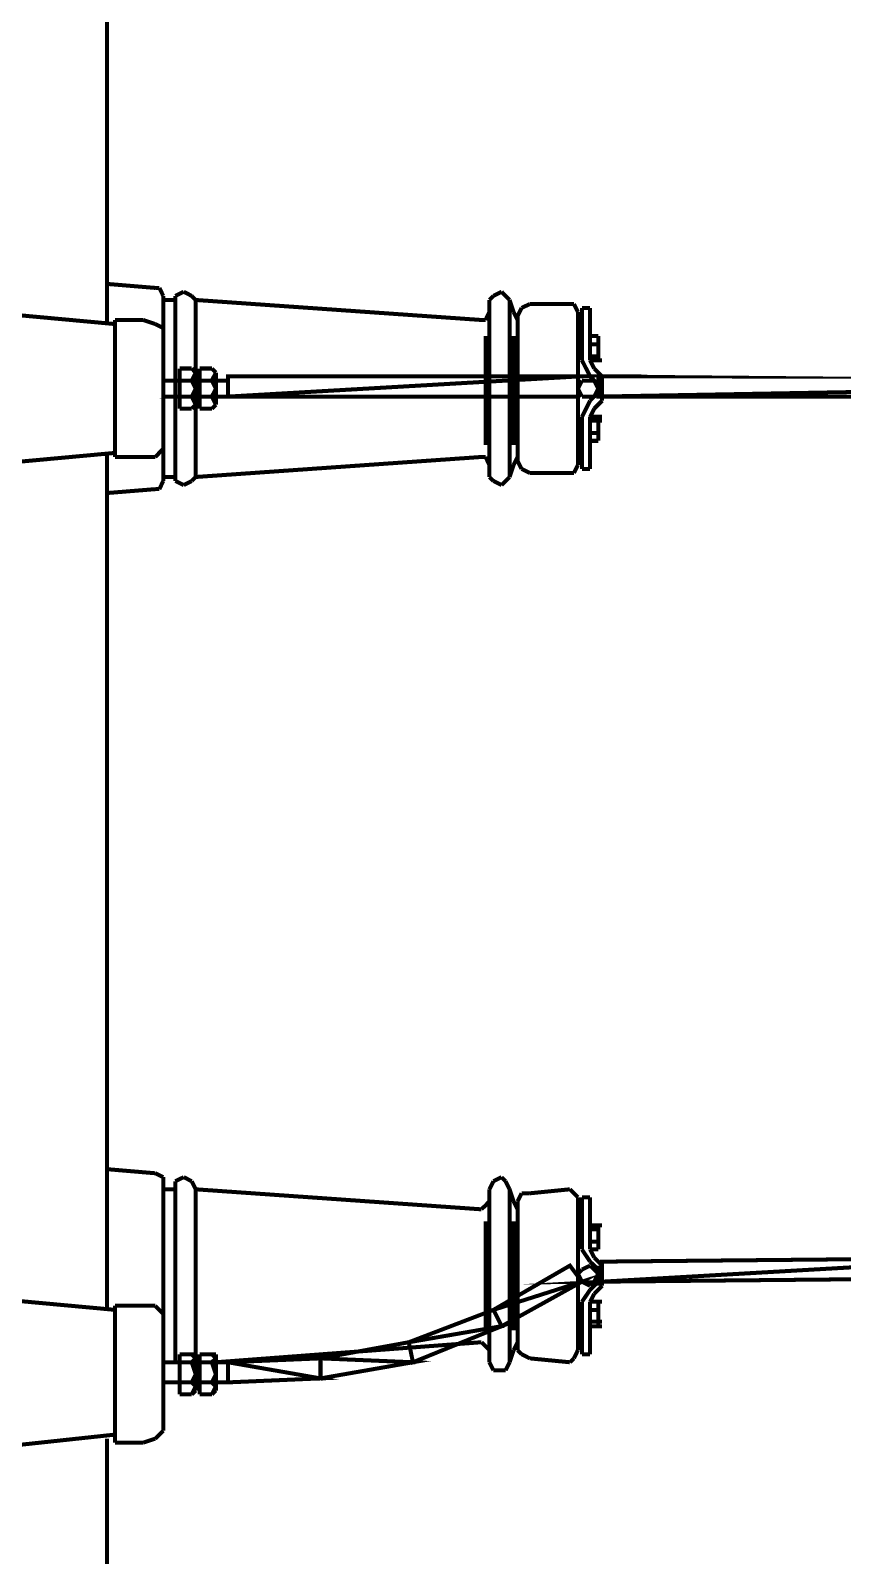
# Model space of a CAD drawing. Header units: metres. Extents: x -593 to 248, y 430 to 1024.
# Drawn here: x -528.88 to -520.32, y 603.92 to 619.98 of the extents above; entities that cross this region are included whole.
import ezdxf

# ---------------------------------------------------------------- set-up
doc = ezdxf.new("R2010")
doc.units = ezdxf.units.M
doc.header["$MEASUREMENT"] = 0
doc.layers.add('C00-00-00-BLACK', color=7, linetype='Continuous')
doc.layers.add('CFF-00-00', color=1, linetype='Continuous')

msp = doc.modelspace()

# ---------------------------------------------------------------- linework, layer by layer
at = {"layer": 'C00-00-00-BLACK', "const_width": 0.0423}
for points in [[(-528.069, 625.876), (-528.069, 616.891)], [(-528.069, 617.314), (-527.561, 617.272)], [(-527.518, 617.272), (-527.561, 617.272)], [(-527.477, 617.188), (-527.518, 617.272)], [(-527.261, 617.231), (-527.35, 617.188)], [(-527.177, 617.188), (-527.261, 617.231)], [(-523.911, 617.231), (-523.997, 617.188)], [(-523.87, 617.188), (-523.911, 617.231)], [(-527.984, 616.891), (-530.741, 617.145)], [(-527.477, 615.238), (-527.477, 617.188)], [(-527.477, 617.145), (-527.35, 617.145)], [(-527.35, 617.188), (-527.35, 617.145)], [(-527.35, 617.145), (-527.35, 615.28)], [(-527.135, 617.145), (-527.177, 617.188)], [(-527.135, 617.145), (-524.124, 616.934)], [(-527.135, 617.145), (-527.135, 615.28)], [(-523.997, 617.188), (-524.04, 617.145)], [(-524.04, 617.145), (-524.04, 615.28)], [(-524.04, 617.145), (-524.04, 617.018)], [(-523.827, 617.145), (-523.87, 617.188)], [(-523.827, 617.145), (-523.827, 615.28)], [(-523.827, 617.145), (-523.785, 617.018)], [(-523.701, 617.061), (-523.743, 616.975)], [(-523.615, 617.102), (-523.701, 617.061)], [(-523.192, 617.102), (-523.615, 617.102)], [(-523.149, 617.102), (-523.192, 617.102)], [(-523.108, 617.018), (-523.149, 617.102)], [(-523.065, 617.061), (-523.065, 616.51)], [(-522.979, 617.061), (-523.065, 617.061)], [(-522.979, 616.51), (-522.979, 617.061)], [(-527.984, 616.934), (-527.687, 616.934)], [(-527.984, 615.491), (-527.984, 616.934)], [(-527.561, 616.891), (-527.687, 616.934)], [(-524.081, 616.934), (-524.124, 616.934)], [(-524.04, 617.018), (-524.081, 616.934)], [(-523.785, 617.018), (-523.743, 616.934)], [(-523.743, 616.975), (-523.743, 615.449)], [(-523.108, 617.018), (-523.108, 615.407)], [(-527.477, 616.849), (-527.561, 616.891)], [(-527.477, 616.722), (-527.477, 616.849)], [(-524.081, 616.764), (-524.081, 615.618)], [(-523.785, 616.764), (-523.785, 615.618)], [(-522.893, 616.764), (-522.979, 616.764)], [(-522.893, 616.764), (-522.893, 616.722)], [(-522.893, 616.722), (-522.893, 616.764)], [(-523.065, 616.679), (-523.108, 616.679)], [(-522.893, 616.679), (-522.979, 616.679)], [(-522.893, 616.679), (-522.893, 616.722)], [(-522.893, 616.722), (-522.893, 616.51)], [(-522.893, 616.552), (-522.893, 616.679)], [(-527.304, 616.38), (-527.304, 616.423)], [(-527.304, 616.423), (-527.304, 616.38)], [(-527.304, 616.423), (-527.177, 616.423)], [(-527.177, 616.423), (-527.135, 616.38)], [(-527.135, 616.38), (-527.177, 616.423)], [(-527.092, 616.423), (-526.965, 616.423)], [(-527.092, 616.38), (-527.092, 616.423)], [(-527.092, 616.423), (-527.092, 616.38)], [(-526.965, 616.423), (-526.922, 616.38)], [(-526.922, 616.38), (-526.965, 616.423)], [(-523.065, 616.552), (-523.108, 616.552)], [(-523.065, 616.51), (-522.979, 616.339)], [(-522.893, 616.552), (-522.979, 616.552)], [(-522.893, 616.51), (-522.979, 616.51)], [(-522.979, 616.51), (-522.936, 616.423)], [(-522.852, 616.339), (-522.936, 616.423)], [(-522.893, 616.51), (-522.893, 616.552)], [(-522.893, 616.51), (-522.852, 616.51)], [(-522.893, 616.51), (-522.852, 616.51)], [(-527.304, 616.296), (-527.477, 616.296)], [(-527.304, 616.38), (-527.304, 616.296)], [(-527.304, 616.38), (-527.304, 616.041)], [(-527.177, 616.296), (-527.304, 616.296)], [(-527.177, 616.296), (-527.304, 616.296)], [(-527.304, 616.296), (-527.304, 616.211)], [(-527.177, 616.296), (-527.135, 616.38)], [(-527.135, 616.211), (-527.177, 616.296)], [(-527.135, 616.38), (-527.135, 616.041)], [(-527.092, 616.296), (-527.135, 616.296)], [(-527.092, 616.296), (-527.135, 616.296)], [(-527.092, 616.38), (-527.092, 616.296)], [(-527.092, 616.38), (-527.092, 616.041)], [(-526.965, 616.296), (-527.092, 616.296)], [(-526.965, 616.296), (-527.092, 616.296)], [(-527.092, 616.296), (-527.092, 616.211)], [(-526.965, 616.296), (-526.922, 616.38)], [(-526.922, 616.211), (-526.965, 616.296)], [(-526.922, 616.38), (-526.922, 616.041)], [(-526.796, 616.296), (-526.922, 616.296)], [(-526.796, 616.127), (-526.796, 616.296)], [(-526.796, 616.296), (-526.796, 616.127)], [(-523.065, 616.296), (-523.108, 616.211)], [(-523.108, 616.296), (-523.108, 616.127)], [(-522.979, 616.296), (-523.065, 616.296)], [(-522.893, 616.253), (-522.979, 616.339)], [(-522.936, 616.296), (-522.979, 616.296)], [(-522.893, 616.211), (-522.936, 616.296)], [(-522.893, 616.169), (-522.893, 616.253)], [(-522.852, 616.211), (-522.852, 616.339)], [(-527.304, 616.127), (-527.477, 616.127)], [(-527.304, 616.211), (-527.304, 616.127)], [(-527.304, 616.127), (-527.304, 616.041)], [(-527.177, 616.127), (-527.304, 616.127)], [(-527.177, 616.127), (-527.304, 616.127)], [(-527.177, 616.127), (-527.135, 616.211)], [(-527.135, 616.041), (-527.177, 616.127)], [(-527.092, 616.127), (-527.135, 616.127)], [(-527.092, 616.127), (-527.135, 616.127)], [(-527.092, 616.211), (-527.092, 616.127)], [(-526.965, 616.127), (-527.092, 616.127)], [(-526.965, 616.127), (-527.092, 616.127)], [(-527.092, 616.127), (-527.092, 616.041)], [(-526.965, 616.127), (-526.922, 616.211)], [(-526.922, 616.041), (-526.965, 616.127)], [(-526.796, 616.127), (-526.922, 616.127)], [(-523.108, 616.211), (-523.065, 616.127)], [(-523.065, 616.127), (-522.979, 616.127)], [(-522.979, 616.084), (-522.893, 616.169)], [(-522.979, 616.127), (-522.936, 616.127)], [(-522.936, 616.127), (-522.893, 616.211)], [(-522.852, 616.084), (-522.852, 616.211)], [(-527.304, 616), (-527.304, 616.041)], [(-527.304, 616.041), (-527.304, 616)], [(-527.304, 616), (-527.177, 616)], [(-527.135, 616.041), (-527.177, 616)], [(-527.177, 616), (-527.135, 616.041)], [(-527.092, 616), (-527.092, 616.041)], [(-527.092, 616.041), (-527.092, 616)], [(-527.092, 616), (-526.965, 616)], [(-526.922, 616.041), (-526.965, 616)], [(-526.965, 616), (-526.922, 616.041)], [(-522.979, 616.084), (-523.065, 615.914)], [(-522.936, 616), (-522.979, 615.914)], [(-522.936, 616), (-522.852, 616.084)], [(-523.065, 615.873), (-523.108, 615.873)], [(-523.065, 615.914), (-523.065, 615.365)], [(-522.893, 615.914), (-522.979, 615.914)], [(-522.979, 615.914), (-522.979, 615.365)], [(-522.893, 615.873), (-522.979, 615.873)], [(-522.893, 615.914), (-522.893, 615.704)], [(-522.893, 615.873), (-522.893, 615.914)], [(-522.893, 615.914), (-522.852, 615.914)], [(-522.893, 615.873), (-522.852, 615.873)], [(-522.893, 615.745), (-522.893, 615.873)], [(-527.477, 615.577), (-527.477, 615.704)], [(-523.065, 615.745), (-523.108, 615.745)], [(-522.893, 615.745), (-522.979, 615.745)], [(-522.893, 615.661), (-522.979, 615.661)], [(-522.893, 615.704), (-522.893, 615.745)], [(-522.893, 615.661), (-522.893, 615.704)], [(-522.893, 615.661), (-522.893, 615.704)], [(-527.984, 615.534), (-530.741, 615.28)], [(-528.069, 615.534), (-528.069, 606.506)], [(-527.687, 615.491), (-527.984, 615.491)], [(-527.687, 615.491), (-527.561, 615.491)], [(-527.561, 615.491), (-527.477, 615.577)], [(-527.135, 615.28), (-524.124, 615.491)], [(-524.081, 615.491), (-524.124, 615.491)], [(-524.04, 615.407), (-524.081, 615.491)], [(-523.785, 615.407), (-523.743, 615.491)], [(-523.743, 615.449), (-523.701, 615.365)], [(-524.04, 615.28), (-524.04, 615.407)], [(-523.827, 615.28), (-523.785, 615.407)], [(-523.701, 615.365), (-523.615, 615.322)], [(-523.615, 615.322), (-523.192, 615.322)], [(-523.192, 615.322), (-523.149, 615.322)], [(-523.149, 615.322), (-523.108, 615.407)], [(-522.979, 615.365), (-523.065, 615.365)], [(-528.069, 615.111), (-527.561, 615.152)], [(-527.561, 615.152), (-527.518, 615.152)], [(-527.518, 615.152), (-527.477, 615.238)], [(-527.477, 615.28), (-527.35, 615.28)], [(-527.35, 615.28), (-527.35, 615.238)], [(-527.35, 615.238), (-527.261, 615.195)], [(-527.261, 615.195), (-527.177, 615.238)], [(-527.177, 615.238), (-527.135, 615.28)], [(-524.04, 615.28), (-523.997, 615.238)], [(-523.997, 615.238), (-523.911, 615.195)], [(-523.911, 615.195), (-523.87, 615.238)], [(-523.87, 615.238), (-523.827, 615.28)], [(-528.069, 607.988), (-527.561, 607.945)], [(-527.477, 607.904), (-527.561, 607.945)], [(-527.477, 607.818), (-527.477, 607.904)], [(-527.261, 607.904), (-527.35, 607.861)], [(-527.177, 607.861), (-527.261, 607.904)], [(-523.911, 607.904), (-523.997, 607.861)], [(-523.87, 607.861), (-523.911, 607.904)], [(-527.477, 605.869), (-527.477, 607.818)], [(-527.477, 607.776), (-527.35, 607.776)], [(-527.35, 607.861), (-527.35, 607.776)], [(-527.35, 607.776), (-527.35, 605.954)], [(-527.135, 607.776), (-527.177, 607.861)], [(-527.135, 607.776), (-524.124, 607.565)], [(-527.135, 607.776), (-527.135, 606.038)], [(-523.997, 607.861), (-524.04, 607.776)], [(-524.04, 607.776), (-524.04, 607.649)], [(-524.04, 607.776), (-524.04, 605.954)], [(-523.827, 607.776), (-523.87, 607.861)], [(-523.827, 607.776), (-523.785, 607.649)], [(-523.827, 607.776), (-523.827, 605.954)], [(-523.192, 607.776), (-523.615, 607.734)], [(-523.149, 607.734), (-523.192, 607.776)], [(-524.081, 607.607), (-524.124, 607.565)], [(-524.04, 607.649), (-524.081, 607.607)], [(-523.785, 607.649), (-523.743, 607.565)], [(-523.701, 607.734), (-523.743, 607.649)], [(-523.743, 607.649), (-523.743, 606.081)], [(-523.615, 607.734), (-523.701, 607.734)], [(-523.108, 607.692), (-523.149, 607.734)], [(-523.108, 607.692), (-523.108, 606.081)], [(-523.065, 607.692), (-522.979, 607.692)], [(-523.065, 607.692), (-523.065, 607.142)], [(-522.979, 607.692), (-522.979, 607.142)], [(-524.081, 607.438), (-524.081, 606.292)], [(-523.785, 607.438), (-523.785, 606.292)], [(-523.065, 607.353), (-523.108, 607.353)], [(-522.893, 607.395), (-522.979, 607.395)], [(-522.893, 607.353), (-522.979, 607.353)], [(-522.893, 607.395), (-522.893, 607.183)], [(-522.893, 607.353), (-522.893, 607.395)], [(-522.893, 607.395), (-522.852, 607.395)], [(-522.893, 607.395), (-522.852, 607.395)], [(-522.893, 607.226), (-522.893, 607.353)], [(-523.065, 607.226), (-523.108, 607.226)], [(-523.065, 607.142), (-522.979, 607.014)], [(-522.893, 607.226), (-522.979, 607.226)], [(-522.893, 607.142), (-522.979, 607.142)], [(-522.979, 607.142), (-522.936, 607.056)], [(-522.893, 607.183), (-522.893, 607.226)], [(-522.893, 607.142), (-522.893, 607.183)], [(-522.893, 607.142), (-522.893, 607.183)], [(-522.979, 606.972), (-523.065, 606.93)], [(-522.893, 606.93), (-522.979, 607.014)], [(-522.936, 606.93), (-522.979, 606.972)], [(-522.852, 606.972), (-522.936, 607.056)], [(-522.893, 606.76), (-522.893, 606.972)], [(-522.852, 606.887), (-522.852, 606.972)], [(-523.065, 606.93), (-523.108, 606.887)], [(-523.108, 606.887), (-523.065, 606.803)], [(-523.065, 606.803), (-522.979, 606.76)], [(-522.979, 606.76), (-522.936, 606.803)], [(-522.979, 606.717), (-522.893, 606.803)], [(-522.893, 606.887), (-522.936, 606.93)], [(-522.936, 606.803), (-522.893, 606.887)], [(-522.893, 606.803), (-522.893, 606.93)], [(-522.852, 606.76), (-522.852, 606.887)], [(-527.984, 606.506), (-530.741, 606.76)], [(-522.979, 606.717), (-523.065, 606.591)], [(-522.936, 606.676), (-522.979, 606.591)], [(-522.936, 606.676), (-522.852, 606.76)], [(-527.984, 605.107), (-527.984, 606.549)], [(-527.984, 606.549), (-527.687, 606.549)], [(-527.561, 606.549), (-527.687, 606.549)], [(-527.477, 606.464), (-527.561, 606.549)], [(-527.477, 606.334), (-527.477, 606.464)], [(-523.065, 606.506), (-523.108, 606.506)], [(-523.065, 606.591), (-523.065, 606.038)], [(-522.893, 606.591), (-522.979, 606.591)], [(-522.979, 606.591), (-522.979, 606.038)], [(-522.893, 606.506), (-522.979, 606.506)], [(-522.893, 606.591), (-522.852, 606.591)], [(-522.893, 606.549), (-522.893, 606.591)], [(-522.893, 606.591), (-522.893, 606.334)], [(-522.893, 606.506), (-522.893, 606.549)], [(-522.893, 606.38), (-522.893, 606.506)], [(-527.477, 605.319), (-527.477, 606.334)], [(-523.065, 606.38), (-523.108, 606.38)], [(-522.893, 606.38), (-522.979, 606.38)], [(-522.893, 606.334), (-522.979, 606.334)], [(-522.893, 606.334), (-522.893, 606.38)], [(-522.893, 606.38), (-522.852, 606.38)], [(-522.893, 606.334), (-522.852, 606.334)], [(-526.922, 605.954), (-524.124, 606.165)], [(-524.081, 606.122), (-524.124, 606.165)], [(-523.785, 606.081), (-523.743, 606.165)], [(-527.304, 606.038), (-527.304, 605.656)], [(-527.304, 606.038), (-527.177, 606.038)], [(-527.304, 606.038), (-527.304, 605.995)], [(-527.304, 606.038), (-527.261, 606.038)], [(-527.304, 605.995), (-527.304, 605.954)], [(-527.135, 605.995), (-527.177, 606.038)], [(-527.177, 606.038), (-527.135, 606.038)], [(-527.177, 605.954), (-527.135, 605.995)], [(-527.135, 606.038), (-527.135, 605.656)], [(-527.092, 606.038), (-527.092, 605.656)], [(-527.092, 606.038), (-526.965, 606.038)], [(-527.092, 606.038), (-527.092, 605.995)], [(-527.092, 606.038), (-527.051, 606.038)], [(-527.092, 605.995), (-527.092, 605.954)], [(-526.922, 605.995), (-526.965, 606.038)], [(-526.965, 606.038), (-526.922, 606.038)], [(-526.965, 605.954), (-526.922, 605.995)], [(-526.922, 606.038), (-526.922, 605.656)], [(-524.04, 606.081), (-524.081, 606.122)], [(-524.04, 605.954), (-524.04, 606.081)], [(-523.827, 605.954), (-523.785, 606.081)], [(-523.743, 606.081), (-523.701, 606.038)], [(-523.701, 606.038), (-523.615, 605.995)], [(-523.615, 605.995), (-523.192, 605.954)], [(-523.192, 605.954), (-523.149, 605.995)], [(-523.149, 605.995), (-523.108, 606.081)], [(-523.065, 606.038), (-522.979, 606.038)], [(-527.304, 605.954), (-527.477, 605.954)], [(-527.477, 605.954), (-527.35, 605.954)], [(-527.35, 605.954), (-527.304, 605.954)], [(-527.304, 605.954), (-527.304, 605.826)], [(-527.177, 605.954), (-527.304, 605.954)], [(-527.177, 605.954), (-527.304, 605.954)], [(-527.304, 605.826), (-527.304, 605.742)], [(-527.135, 605.826), (-527.177, 605.954)], [(-527.177, 605.742), (-527.135, 605.826)], [(-527.092, 605.954), (-527.135, 605.954)], [(-527.092, 605.954), (-527.135, 605.954)], [(-527.135, 605.954), (-527.092, 605.954)], [(-527.092, 605.954), (-527.092, 605.826)], [(-526.965, 605.954), (-527.092, 605.954)], [(-526.965, 605.954), (-527.092, 605.954)], [(-527.092, 605.826), (-527.092, 605.742)], [(-526.922, 605.826), (-526.965, 605.954)], [(-526.965, 605.742), (-526.922, 605.826)], [(-526.796, 605.954), (-526.922, 605.954)], [(-526.796, 605.742), (-526.796, 605.954)], [(-526.796, 605.742), (-526.796, 605.954)], [(-524.04, 605.954), (-523.997, 605.869)], [(-523.997, 605.869), (-523.911, 605.869)], [(-523.911, 605.869), (-523.87, 605.869)], [(-523.87, 605.869), (-523.827, 605.954)], [(-527.304, 605.742), (-527.477, 605.742)], [(-527.177, 605.742), (-527.304, 605.742)], [(-527.177, 605.742), (-527.304, 605.742)], [(-527.304, 605.742), (-527.304, 605.699)], [(-527.304, 605.699), (-527.304, 605.615)], [(-527.304, 605.615), (-527.304, 605.656)], [(-527.135, 605.699), (-527.177, 605.742)], [(-527.177, 605.615), (-527.135, 605.699)], [(-527.135, 605.656), (-527.177, 605.615)], [(-527.092, 605.742), (-527.135, 605.742)], [(-527.092, 605.742), (-527.135, 605.742)], [(-526.965, 605.742), (-527.092, 605.742)], [(-526.965, 605.742), (-527.092, 605.742)], [(-527.092, 605.742), (-527.092, 605.699)], [(-527.092, 605.699), (-527.092, 605.615)], [(-527.092, 605.615), (-527.092, 605.656)], [(-526.922, 605.699), (-526.965, 605.742)], [(-526.965, 605.615), (-526.922, 605.699)], [(-526.922, 605.656), (-526.965, 605.615)], [(-526.796, 605.742), (-526.922, 605.742)], [(-527.304, 605.615), (-527.177, 605.615)], [(-527.092, 605.615), (-526.965, 605.615)], [(-530.741, 604.896), (-527.984, 605.192)], [(-527.561, 605.149), (-527.477, 605.233)], [(-527.477, 605.233), (-527.477, 605.319)], [(-528.069, 603.749), (-528.069, 605.149)], [(-527.984, 605.107), (-527.687, 605.107)], [(-527.687, 605.107), (-527.561, 605.149)]]:
    msp.add_lwpolyline(points, dxfattribs=at)
at = {"layer": 'CFF-00-00', "const_width": 0.0423}
for points in [[(-523.108, 616.127), (-523.108, 616.339), (-526.796, 616.127), (-523.108, 616.127)], [(-523.108, 616.339), (-526.796, 616.127), (-526.796, 616.339), (-523.108, 616.339)], [(-513.437, 616.296), (-522.893, 616.127), (-522.893, 616.339), (-513.437, 616.296)], [(-513.437, 616.127), (-513.437, 616.296), (-522.893, 616.127), (-513.437, 616.127)], [(-523.997, 606.506), (-523.065, 606.803), (-523.192, 606.972), (-523.997, 606.506)], [(-518.441, 606.845), (-518.441, 607.056), (-522.852, 606.803), (-518.441, 606.845)], [(-518.441, 607.056), (-522.852, 606.803), (-522.852, 607.014), (-518.441, 607.056)], [(-523.911, 606.334), (-523.997, 606.506), (-523.065, 606.803), (-523.911, 606.334)], [(-524.889, 606.165), (-523.911, 606.334), (-523.997, 606.506), (-524.889, 606.165)], [(-524.846, 605.954), (-524.889, 606.165), (-523.911, 606.334), (-524.846, 605.954)], [(-525.82, 605.995), (-524.846, 605.954), (-524.889, 606.165), (-525.82, 605.995)], [(-526.796, 605.954), (-525.82, 605.784), (-525.82, 605.995), (-526.796, 605.954)], [(-525.82, 605.784), (-525.82, 605.995), (-524.846, 605.954), (-525.82, 605.784)], [(-526.796, 605.742), (-526.796, 605.954), (-525.82, 605.784), (-526.796, 605.742)]]:
    msp.add_lwpolyline(points, close=True, dxfattribs=at)
at = {"layer": 'CFF-00-00'}
for points in [[(-523.108, 616.127), (-523.108, 616.339), (-526.796, 616.127), (-523.108, 616.127)], [(-523.108, 616.339), (-526.796, 616.127), (-526.796, 616.339), (-523.108, 616.339)], [(-513.437, 616.296), (-522.893, 616.127), (-522.893, 616.339), (-513.437, 616.296)], [(-513.437, 616.127), (-513.437, 616.296), (-522.893, 616.127), (-513.437, 616.127)], [(-523.997, 606.506), (-523.065, 606.803), (-523.192, 606.972), (-523.997, 606.506)], [(-518.441, 606.845), (-518.441, 607.056), (-522.852, 606.803), (-518.441, 606.845)], [(-518.441, 607.056), (-522.852, 606.803), (-522.852, 607.014), (-518.441, 607.056)], [(-523.911, 606.334), (-523.997, 606.506), (-523.065, 606.803), (-523.911, 606.334)], [(-524.889, 606.165), (-523.911, 606.334), (-523.997, 606.506), (-524.889, 606.165)], [(-524.846, 605.954), (-524.889, 606.165), (-523.911, 606.334), (-524.846, 605.954)], [(-525.82, 605.995), (-524.846, 605.954), (-524.889, 606.165), (-525.82, 605.995)], [(-526.796, 605.954), (-525.82, 605.784), (-525.82, 605.995), (-526.796, 605.954)], [(-525.82, 605.784), (-525.82, 605.995), (-524.846, 605.954), (-525.82, 605.784)], [(-526.796, 605.742), (-526.796, 605.954), (-525.82, 605.784), (-526.796, 605.742)]]:
    msp.add_lwpolyline(points, close=True, dxfattribs=at)

doc.saveas('drawing.dxf')
